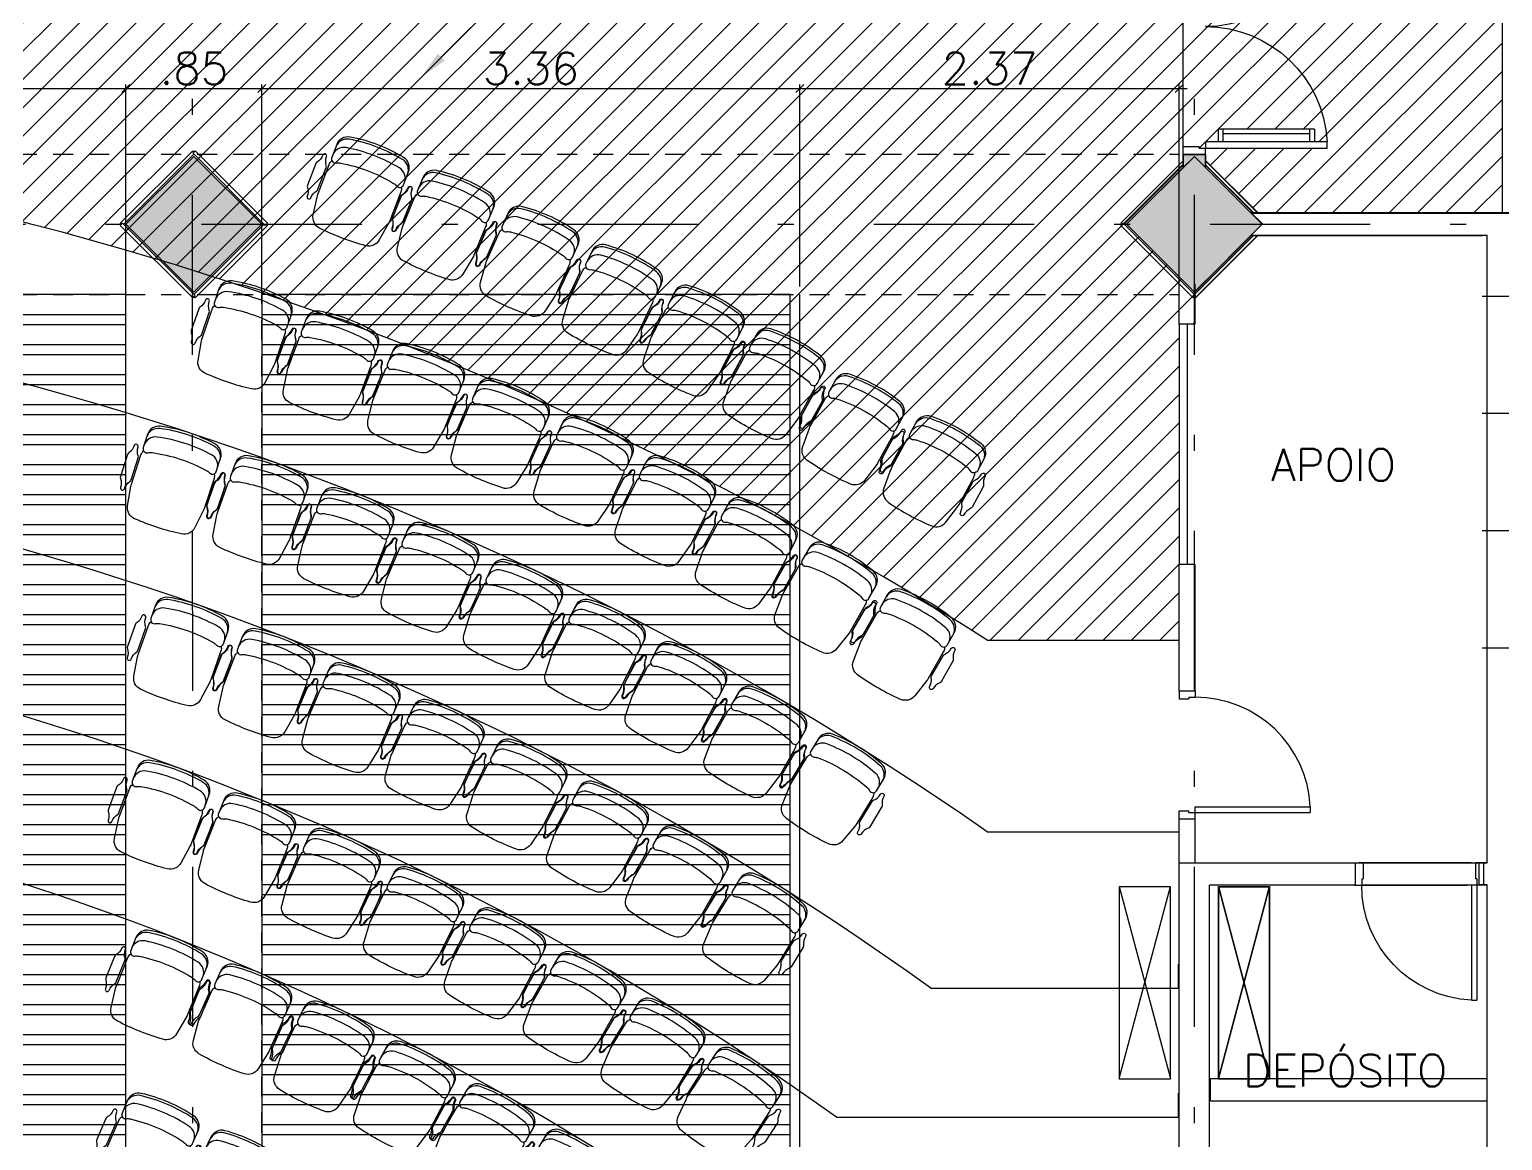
# Model space of a CAD drawing. Header units: millimetres. Extents: x 182 to 575, y -105 to 95.
# Drawn here: x 330.26 to 339.47, y 25.62 to 32.56 of the extents above; entities that cross this region are included whole.
import ezdxf
from ezdxf import colors
from ezdxf.entities.mleader import LeaderData, LeaderLine
from ezdxf.math import Vec2, Vec3

# ---------------------------------------------------------------- set-up
doc = ezdxf.new("R2010")
doc.units = ezdxf.units.MM
doc.header["$MEASUREMENT"] = 0
doc.linetypes.add('DASHDOT', pattern=[1, 0.5, -0.25, 0, -0.25])
doc.linetypes.add('HIDDEN2', pattern=[0.1875, 0.125, -0.0625])
for name, color, linetype in [('ALV_2', 2, 'Continuous'), ('base', 253, 'Continuous'), ('COB_PROJ_EST', 1, 'Continuous'), ('construir', 10, 'Continuous'), ('EIXOS', 31, 'DASHDOT'), ('ESTR', 3, 'Continuous'), ('FORRO', 253, 'Continuous'), ('LAY_2', 2, 'Continuous'), ('Mob', 252, 'Continuous'), ('PISO', 252, 'Continuous'), ('XR_BL2_AND_MON-REV15$0$MARMORE', 7, 'Continuous')]:
    doc.layers.add(name, color=color, linetype=linetype)
doc.styles.add('SIMPLEX', font='simplex', dxfattribs={"height": 0.2})
doc.styles.get("Standard").update_dxf_attribs({"font": 'romans.shx'})
doc.dimstyles.new('SA-25', dxfattribs={"dimtxt": 0.05, "dimasz": 0.05, "dimexe": 0.025, "dimexo": 0.05, "dimgap": 0.025, "dimtad": 1, "dimzin": 4, "dimdsep": 46, "dimtxsty": 'SIMPLEX', "dimblk": 'OBLIQUE', "dimcen": 0.025, "dimdle": 0.05, "dimclrt": 2, "dimaunit": 1, "dimadec": 3, "dimazin": 0, "dimtfac": 1, "dimtofl": 0, "dimtmove": 0, "dimatfit": 3, "dimldrblk": 'OPEN30', "dimfxl": 1, "dimtolj": 1, "dimtzin": 0, "dimarcsym": 0})
pattern_1 = [(45, (0, 25), (-0.088388348, 0.088388348), [])]

# ---------------------------------------------------------------- blocks, each defined once
blk = doc.blocks.new('XR_BL2_AND_MON-REV15$0$P50X50')
at = {"layer": 'base'}
blk.add_hatch(color=256, dxfattribs=at).paths.add_polyline_path([(0, -0.4243), (0.4243, 0), (0, 0.4243), (-0.4243, 0)])
at = {"layer": 'base', "linetype": 'ByBlock'}
blk.add_lwpolyline([(0, -0.4243), (0.4243, 0), (0, 0.4243), (-0.4243, 0)], close=True, dxfattribs=at)
blk = doc.blocks.new('XR_BL2_AND_MON-REV15$0$PILAR 60X60_45')
at = {"layer": 'base'}
blk.add_blockref('XR_BL2_AND_MON-REV15$0$P50X50', (0, 0), dxfattribs=at)
blk = doc.blocks.new('XR_BL2_AND_MON-REV15$0$P_M')
at = {"layer": 'XR_BL2_AND_MON-REV15$0$MARMORE'}
for p, q in [((-0.0071, 0.0354), (-0.4596, -0.4172)), ((0.0071, 0.0212), (-0.4455, -0.4313)), ((0.0071, 0.0212), (-0.0071, 0.0354)), ((0, 0.0283), (0.0071, 0.0354)), ((0.4384, -0.4243), (0, 0.0141)), ((-0.4525, -0.4243), (-0.4596, -0.4172)), ((-0.4525, -0.4243), (-0.4596, -0.4313)), ((-0.4596, -0.4313), (-0.0071, -0.8839)), ((-0.4525, -0.4243), (-0.4455, -0.4313)), ((-0.4384, -0.4243), (0, -0.8627)), ((-0.0071, -0.8697), (0.4455, -0.4172)), ((0.4455, -0.4172), (0.4596, -0.4313)), ((0.4525, -0.4243), (0.4596, -0.4172)), ((-0.0071, -0.8697), (0.0071, -0.8839)), ((0, -0.8768), (-0.0071, -0.8839))]:
    blk.add_line(p, q, dxfattribs=at)
for points in [[(0.4596, -0.4172), (0.0071, 0.0354)], [(0.0071, -0.8839), (0.4596, -0.4313)]]:
    blk.add_lwpolyline(points, dxfattribs=at)
blk = doc.blocks.new('XR_BL2_AND_MON-REV15$0$P160')
for p, q in [((-1.44, 0.78), (-1.52, 0.78)), ((-1.44, 0.75), (-1.52, 0.75)), ((-1.47, 0.75), (-1.47, 0.21)), ((-1.44, 0.78), (-1.44, 0.18)), ((-0.16, 0.78), (-0.08, 0.78)), ((-0.16, 0.78), (-0.16, 0.18)), ((-0.16, 0.75), (-0.08, 0.75)), ((-0.13, 0.75), (-0.13, 0.21)), ((-1.52, 0.21), (-1.44, 0.21)), ((-0.08, 0.21), (-0.16, 0.21)), ((-1.6, -0.04), (-1.6, 0.1)), ((-1.6, 0.1), (-1.56, 0.1)), ((-1.56, 0.06), (-1.56, 0.1)), ((-1.52, 0.18), (-1.44, 0.18)), ((-0.08, 0.18), (-0.16, 0.18)), ((-0.04, 0.06), (-0.04, 0.1)), ((0, 0.1), (-0.04, 0.1)), ((0, -0.04), (0, 0.1)), ((-1.56, 0.06), (-1.55, 0.06)), ((-1.55, -0.04), (-1.55, 0.06)), ((-0.05, -0.04), (-0.05, 0.06)), ((-0.04, 0.06), (-0.05, 0.06)), ((-1.6, -0.04), (-1.55, -0.04)), ((0, -0.04), (-0.05, -0.04))]:
    blk.add_line(p, q)
for points in [[(-1.52, 0.1), (-1.56, 0.1), (-1.56, 0.86), (-1.52, 0.86)], [(-0.08, 0.1), (-0.04, 0.1), (-0.04, 0.86), (-0.08, 0.86)]]:
    blk.add_lwpolyline(points, close=True)
for centre, start, end in [((-1.5619, 0.0992), 0.05756, 86.84612), ((-0.0381, 0.0992), 93.15388, 179.94244)]:
    blk.add_arc(centre, 0.7619, start, end)
blk = doc.blocks.new('XR_BL2_AND_MON-REV15$0$P8014PL')
at = {"layer": 'base'}
for p, q in [((-0.075, 0.14), (-0.075, 0.8591)), ((-0.075, 0.8591), (-0.04, 0.8591)), ((-0.04, 0.14), (-0.04, 0.8591)), ((-0.8, 0), (-0.8, 0.14)), ((-0.8, 0.14), (-0.76, 0.14)), ((-0.76, 0.1), (-0.76, 0.14)), ((-0.76, 0.1), (-0.75, 0.1)), ((-0.75, 0), (-0.75, 0.1)), ((-0.04, 0.14), (-0.075, 0.14)), ((-0.05, 0), (-0.05, 0.1)), ((-0.04, 0.1), (-0.05, 0.1)), ((-0.04, 0.1), (-0.04, 0.14)), ((0, 0.14), (-0.04, 0.14)), ((0, 0), (0, 0.14)), ((-0.8, 0), (-0.75, 0)), ((0, 0), (-0.05, 0))]:
    blk.add_line(p, q, dxfattribs=at)
blk.add_arc((-0.04, 0.14), 0.72, 92.78631, 180, dxfattribs=at)
blk = doc.blocks.new('XR_BL2_AND_MON-REV15$0$P2000501')
for points in [[(0.2315, -0.362, 0.149389), (0.24, -0.3341), (0.24, -0.1416, 0.03724), (0.2389, -0.1267), (0.2207, -0.0055, 0.342214), (0.1543, 0.058, 0.051556), (-0.1543, 0.058, 0.342214), (-0.2207, -0.0055), (-0.2389, -0.1267, 0.03724), (-0.24, -0.1416), (-0.24, -0.3341, 0.149389), (-0.2315, -0.362)], [(0.24, -0.397, -0.36261), (0.1784, -0.4708, -0.08991), (-0.1784, -0.4708, -0.36261), (-0.24, -0.397)], [(0.24, -0.453, -0.36261), (0.1784, -0.5268, -0.08991), (-0.1784, -0.5268, -0.36261), (-0.24, -0.453)]]:
    blk.add_lwpolyline(points, format="xyb")
for points in [[(-0.2541, -0.1536, -0.164851), (-0.25, -0.1658), (-0.25, -0.3099, -0.164851), (-0.2541, -0.322, 0.162089), (-0.2725, -0.3753, -1), (-0.2975, -0.3753, 0.162089), (-0.3159, -0.322, -0.164851), (-0.32, -0.3099), (-0.32, -0.1658, -0.164851), (-0.3159, -0.1536, 0.162089), (-0.2975, -0.1003, -1), (-0.2725, -0.1003, 0.162089)], [(0.25, -0.1658), (0.25, -0.3099, 0.164851), (0.2541, -0.322, -0.162089), (0.2725, -0.3753, 1), (0.2975, -0.3753, -0.162089), (0.3159, -0.322, 0.164851), (0.32, -0.3099), (0.32, -0.1658, 0.164851), (0.3159, -0.1536, -0.162089), (0.2975, -0.1003, 1), (0.2725, -0.1003, -0.162089), (0.2541, -0.1536, 0.164851)], [(-0.1784, -0.3681, 0.08991), (0.1784, -0.3681, 0.086278), (0.2025, -0.3592, -0.57735), (0.24, -0.3809), (0.24, -0.468, -0.36261), (0.1784, -0.5418, -0.08991), (-0.1784, -0.5418, -0.36261), (-0.24, -0.468), (-0.24, -0.3809, -0.57735), (-0.2025, -0.3592, 0.086278)]]:
    blk.add_lwpolyline(points, format="xyb", close=True)
blk = doc.blocks.new('_Oblique')
at = {"color": 0, "linetype": 'ByBlock', "lineweight": -2}
blk.add_line((-0.5, -0.5), (0.5, 0.5), dxfattribs=at)
blk = doc.blocks.new('*D39')
at = {"layer": 'Defpoints', "color": 0, "transparency": 16777216}
for p in [(330.8666, 32.1956), (325.4651, 30.9082), (330.8666, 30.9082)]:
    blk.add_point(p, dxfattribs=at)
at = {"layer": 'FORRO', "color": 0, "lineweight": -2, "transparency": 16777216}
for p, q in [((325.4651, 30.9582), (325.4651, 32.2206)), ((330.8666, 30.9582), (330.8666, 32.2206)), ((325.4151, 32.1956), (330.9166, 32.1956))]:
    blk.add_line(p, q, dxfattribs=at)
at = {"layer": 'FORRO', "color": 0, "lineweight": -2, "transparency": 16777216, "xscale": 0.05, "yscale": 0.05, "zscale": 0.05, "rotation": 180}
blk.add_blockref('_Oblique', (325.4651, 32.1956), dxfattribs=at)
at = {"layer": 'FORRO', "color": 0, "lineweight": -2, "transparency": 16777216, "xscale": 0.05, "yscale": 0.05, "zscale": 0.05}
blk.add_blockref('_Oblique', (330.8666, 32.1956), dxfattribs=at)
at = {"layer": 'FORRO', "color": 2, "transparency": 16777216, "insert": (328.1658, 32.3206), "char_height": 0.2, "attachment_point": 5, "style": 'SIMPLEX'}
blk.add_mtext('\\A1;5.40', dxfattribs=at)
blk = doc.blocks.new('_Open30')
at = {"color": 0, "linetype": 'ByBlock', "lineweight": -2}
for p, q in [((-1, 0.27), (0, 0)), ((0, 0), (-1, -0.27)), ((0, 0), (-1, 0))]:
    blk.add_line(p, q, dxfattribs=at)
blk = doc.blocks.new('*D40')
at = {"layer": 'Defpoints', "color": 0, "transparency": 16777216}
for p in [(331.7151, 32.1956), (330.8666, 30.9082), (331.7151, 30.9082)]:
    blk.add_point(p, dxfattribs=at)
at = {"layer": 'FORRO', "color": 0, "lineweight": -2, "transparency": 16777216}
for p, q in [((330.8666, 30.9582), (330.8666, 32.2206)), ((331.7151, 30.9582), (331.7151, 32.2206)), ((330.8166, 32.1956), (331.7651, 32.1956))]:
    blk.add_line(p, q, dxfattribs=at)
at = {"layer": 'FORRO', "color": 0, "lineweight": -2, "transparency": 16777216, "xscale": 0.05, "yscale": 0.05, "zscale": 0.05, "rotation": 180}
blk.add_blockref('_Oblique', (330.8666, 32.1956), dxfattribs=at)
at = {"layer": 'FORRO', "color": 0, "lineweight": -2, "transparency": 16777216, "xscale": 0.05, "yscale": 0.05, "zscale": 0.05}
blk.add_blockref('_Oblique', (331.7151, 32.1956), dxfattribs=at)
at = {"layer": 'FORRO', "color": 2, "transparency": 16777216, "insert": (331.2908, 32.3206), "char_height": 0.2, "attachment_point": 5, "style": 'SIMPLEX'}
blk.add_mtext('\\A1;.85', dxfattribs=at)
blk = doc.blocks.new('*D41')
at = {"layer": 'Defpoints', "color": 0, "transparency": 16777216}
for p in [(335.0766, 32.1956), (331.7151, 30.9082), (335.0766, 30.9082)]:
    blk.add_point(p, dxfattribs=at)
at = {"layer": 'FORRO', "color": 0, "lineweight": -2, "transparency": 16777216}
for p, q in [((331.7151, 30.9582), (331.7151, 32.2206)), ((335.0766, 30.9582), (335.0766, 32.2206)), ((331.6651, 32.1956), (335.1266, 32.1956))]:
    blk.add_line(p, q, dxfattribs=at)
at = {"layer": 'FORRO', "color": 0, "lineweight": -2, "transparency": 16777216, "xscale": 0.05, "yscale": 0.05, "zscale": 0.05, "rotation": 180}
blk.add_blockref('_Oblique', (331.7151, 32.1956), dxfattribs=at)
at = {"layer": 'FORRO', "color": 0, "lineweight": -2, "transparency": 16777216, "xscale": 0.05, "yscale": 0.05, "zscale": 0.05}
blk.add_blockref('_Oblique', (335.0766, 32.1956), dxfattribs=at)
at = {"layer": 'FORRO', "color": 2, "transparency": 16777216, "insert": (333.3958, 32.3206), "char_height": 0.2, "attachment_point": 5, "style": 'SIMPLEX'}
blk.add_mtext('\\A1;3.36', dxfattribs=at)
blk = doc.blocks.new('*D42')
at = {"layer": 'Defpoints', "color": 0, "transparency": 16777216}
for p in [(337.4458, 32.1956), (335.0766, 30.9082), (337.4458, 30.8464, 195.166)]:
    blk.add_point(p, dxfattribs=at)
at = {"layer": 'FORRO', "color": 0, "lineweight": -2, "transparency": 16777216}
for p, q in [((335.0766, 30.9582), (335.0766, 32.2206)), ((337.4458, 30.8964), (337.4458, 32.2206)), ((335.0266, 32.1956), (337.4958, 32.1956))]:
    blk.add_line(p, q, dxfattribs=at)
at = {"layer": 'FORRO', "color": 0, "lineweight": -2, "transparency": 16777216, "xscale": 0.05, "yscale": 0.05, "zscale": 0.05, "rotation": 180}
blk.add_blockref('_Oblique', (335.0766, 32.1956), dxfattribs=at)
at = {"layer": 'FORRO', "color": 0, "lineweight": -2, "transparency": 16777216, "xscale": 0.05, "yscale": 0.05, "zscale": 0.05}
blk.add_blockref('_Oblique', (337.4458, 32.1956), dxfattribs=at)
at = {"layer": 'FORRO', "color": 2, "transparency": 16777216, "insert": (336.2612, 32.3206), "char_height": 0.2, "attachment_point": 5, "style": 'SIMPLEX'}
blk.add_mtext('\\A1;2.37', dxfattribs=at)

msp = doc.modelspace()

# ---------------------------------------------------------------- hatches: boundary and pattern name
at = {"layer": 'base'}
for points in [[(337.6108, 31.7009), (337.6108, 31.7816), (337.4708, 31.7816), (337.4708, 31.7009), (337.5408, 31.7709)], [(337.4708, 31.7009), (337.4708, 31.7816), (337.6108, 31.7816), (337.6108, 31.7009), (337.5408, 31.7709)]]:
    msp.add_hatch(color=256, dxfattribs=at).paths.add_polyline_path(points)
at = {"layer": 'construir'}
h = msp.add_hatch(dxfattribs=at)
h.set_pattern_fill('ANSI31', color=256)
h.set_pattern_definition(pattern_1)
h.paths.add_polyline_path([(336.2458, 28.7476), (337.4458, 28.7476), (337.4458, 29.2214), (337.4458, 30.7214), (337.5458, 30.7214), (337.5458, 30.9187), (337.1166, 31.3466), (337.4708, 31.7009), (337.4708, 33.5216), (328.1575, 33.5216), (328.1575, 33.4316), (325.1108, 33.4316), (324.9708, 33.4316), (321.9241, 33.4316), (321.9241, 33.5216), (312.6108, 33.5216), (312.6108, 31.7009), (312.9651, 31.3466), (312.5358, 30.9174), (312.5358, 30.7214), (312.6358, 30.7214), (312.6358, 29.2214), (312.6358, 28.7476), (313.8358, 28.7476, -0.291523)])
h = msp.add_hatch(dxfattribs=at)
h.set_pattern_fill('ANSI31', color=256)
h.set_pattern_definition(pattern_1)
h.paths.add_polyline_path([(339.4658, 33.4316), (337.6108, 33.4316), (337.6108, 33.3816), (337.6108, 33.3416), (338.3708, 33.3416), (338.3708, 33.3016, -0.398181), (337.6101, 32.5816, -0.398181), (338.3708, 31.8616), (338.3708, 31.8216), (337.6108, 31.8216), (337.6108, 31.7816), (337.6108, 31.7458), (337.9375, 31.4191), (339.4658, 31.4191)])
h.paths.add_polyline_path([(338.3708, 33.3016), (338.2908, 33.3016), (338.2908, 33.2216), (337.6908, 33.2216), (337.6908, 33.3016), (337.6108, 33.3016), (337.6108, 33.3416), (337.5708, 33.3416), (337.5708, 33.3316), (337.4708, 33.3316), (337.4708, 31.8316), (337.5708, 31.8316), (337.5708, 31.8216), (337.6108, 31.8216), (337.6108, 31.8616), (337.6908, 31.8616), (337.6908, 31.9416), (338.2908, 31.9416), (338.2908, 31.8616), (338.3708, 31.8616, 0.398181), (337.6101, 32.5816, 0.398181)])
at = {"layer": 'FORRO'}
h = msp.add_hatch(dxfattribs=at)
h.set_pattern_fill('ANSI32', color=256, scale=0.5, angle=135)
h.set_pattern_definition([(180, (324.61656, 30.90821), (-1e-17, -0.1875), []), (180, (324.55406, 30.97071), (-1e-17, -0.1875), [])])
h.paths.add_polyline_path([(325.4651, 30.9082), (330.8666, 30.9082), (330.8666, 22.8416), (325.4651, 22.8416)])
h = msp.add_hatch(dxfattribs=at)
h.set_pattern_fill('ANSI32', color=256, scale=0.5, angle=135)
h.set_pattern_definition([(180, (318.36656, 30.90821), (-1e-17, -0.1875), []), (180, (318.30406, 30.97071), (-1e-17, -0.1875), [])])
h.paths.add_polyline_path([(331.7151, 30.9082), (335.0166, 30.9082), (335.0166, 22.8416), (331.7151, 22.8416)])

# ---------------------------------------------------------------- linework, layer by layer
at = {"layer": 'ALV_2'}
for p, q in [((339.4658, 31.4166), (339.4658, 33.4316)), ((337.4458, 30.7214, 195.166), (337.4458, 30.9714, 195.166)), ((337.5458, 30.7214, 195.166), (337.5458, 30.9714, 195.166)), ((337.5408, 30.8941), (337.5337, 30.9011)), ((337.5408, 30.8966), (337.5337, 30.8895)), ((337.5408, 30.8941), (337.5337, 30.887)), ((337.5408, 30.8941), (337.5337, 30.887)), ((337.5408, 30.8966), (337.5479, 30.9036)), ((337.5408, 30.8941), (337.5479, 30.9011)), ((337.5408, 30.8966), (337.5479, 30.8895)), ((337.5408, 30.8941), (337.5479, 30.887)), ((337.5408, 30.8941), (337.5479, 30.887)), ((337.5458, 30.7214, 195.166), (337.4458, 30.7214, 195.166)), ((337.4458, 30.7214, 195.166), (337.4458, 29.2214, 195.166)), ((337.4958, 30.7214, 195.166), (337.4958, 29.2214, 195.166)), ((337.4458, 28.4312, 195.166), (337.4458, 29.2214, 195.166)), ((337.5458, 29.2214, 195.166), (337.4458, 29.2214, 195.166)), ((337.5458, 28.4312, 195.166), (337.5458, 29.2214, 195.166)), ((337.4458, 28.4312, 195.166), (337.5458, 28.4312, 195.166)), ((337.4458, 28.4312, 195.166), (337.4458, 28.3812, 195.166)), ((337.4458, 28.3812, 195.166), (337.5058, 28.3812, 195.166)), ((337.5058, 28.3912, 195.166), (337.5458, 28.3912, 195.166)), ((337.5058, 28.3912, 195.166), (337.5058, 28.3812, 195.166)), ((337.5458, 28.4312, 195.166), (337.5458, 28.3912, 195.166)), ((337.5458, 27.7062, 195.166), (338.265, 27.7062, 195.166)), ((337.5458, 27.6712, 195.166), (337.5458, 27.7062, 195.166)), ((338.265, 27.7062, 195.166), (338.265, 27.6712, 195.166)), ((337.4458, 27.6812, 195.166), (337.5058, 27.6812, 195.166)), ((337.4458, 27.6312, 195.166), (337.4458, 27.6812, 195.166)), ((337.4458, 27.3591, 195.166), (337.4458, 27.6312, 195.166)), ((337.4458, 27.6312, 195.166), (337.5458, 27.6312, 195.166)), ((337.5058, 27.6712, 195.166), (337.5058, 27.6812, 195.166)), ((337.5058, 27.6712, 195.166), (337.5458, 27.6712, 195.166)), ((337.5458, 27.6712, 195.166), (338.265, 27.6712, 195.166)), ((337.5458, 27.6312, 195.166), (337.5458, 27.6712, 195.166)), ((337.5458, 27.3591, 195.166), (337.5458, 27.6312, 195.166))]:
    msp.add_line(p, q, dxfattribs=at)
msp.add_arc((337.5458, 27.6712, 195.166), 0.72, 2.78631, 90, dxfattribs=at)
at = {"layer": 'base'}
for p, q in [((337.4708, 31.7816, 195.166), (337.6108, 31.7816, 195.166)), ((337.4708, 31.7816, 195.166), (337.4708, 31.7009, 195.166)), ((337.6108, 31.7816, 195.166), (337.4708, 31.7816, 195.166)), ((337.6108, 31.7816, 195.166), (337.4708, 31.7816, 195.166)), ((337.4708, 31.7009, 195.166), (337.4708, 31.7816, 195.166)), ((337.4708, 31.7816, 195.166), (337.6108, 31.7816, 195.166)), ((337.6108, 31.7034), (337.6108, 31.7841, 195.1659)), ((337.6108, 31.7009), (337.6108, 31.7816, 195.1659)), ((337.6108, 31.7816, 195.166), (337.6108, 31.7009, 195.166)), ((337.4708, 31.715), (337.1024, 31.3466)), ((337.9092, 31.4191), (337.6108, 31.7175)), ((337.9092, 31.4166), (337.6108, 31.715)), ((337.6108, 31.715), (337.9042, 31.4216)), ((337.9654, 31.3488, 195.166), (337.8901, 31.4241, 195.166)), ((337.8951, 31.4191, 195.166), (340.9964, 31.4191, 195.166)), ((337.8951, 31.4166, 195.166), (340.9691, 31.4166, 195.166)), ((340.9964, 31.4166, 195.166), (337.8951, 31.4166, 195.166)), ((337.0953, 31.3537), (337.0812, 31.3395)), ((337.0883, 31.3466), (337.0812, 31.3537)), ((337.0812, 31.3395), (337.5337, 30.887)), ((337.0953, 31.3537), (337.5479, 30.9011)), ((337.8907, 31.2741, 195.166), (337.9654, 31.3488, 195.166)), ((337.9042, 31.2716), (337.5337, 30.9011)), ((337.5408, 30.9107), (337.9092, 31.2791)), ((337.5408, 30.9082), (337.9092, 31.2766)), ((337.5479, 30.8895), (337.9375, 31.2791)), ((337.5479, 30.887), (337.9375, 31.2766)), ((337.9325, 31.2716), (337.5479, 30.887)), ((337.8951, 31.2766, 195.166), (339.3416, 31.2766, 195.166)), ((339.3689, 31.2766, 195.166), (337.8951, 31.2766, 195.166)), ((339.3689, 27.3591, 195.166), (339.3689, 31.2791, 195.166)), ((339.3689, 27.3566, 195.166), (339.3689, 31.2766, 195.166)), ((339.3689, 27.3566, 195.166), (339.3689, 31.2766, 195.166)), ((331.0227, 31.1905, 195.166), (331.1727, 31.0405, 195.166)), ((337.2727, 31.1905, 195.166), (337.4227, 31.0405, 195.166)), ((337.4658, 30.9974, 195.166), (337.5408, 30.9224, 195.166)), ((337.5408, 30.9249, 195.166), (337.6158, 30.9999, 195.166)), ((337.5408, 30.9224, 195.166), (337.6158, 30.9974, 195.166)), ((337.5408, 30.8941), (337.5337, 30.9011)), ((337.5408, 30.8966), (337.5337, 30.8895)), ((337.5408, 30.8941), (337.5337, 30.887)), ((337.5408, 30.8941), (337.5337, 30.887)), ((337.5408, 30.8966), (337.5479, 30.9036)), ((337.5408, 30.8941), (337.5479, 30.9011)), ((337.5408, 30.8966), (337.5479, 30.8895)), ((337.5408, 30.8941), (337.5479, 30.887)), ((337.5408, 30.8941), (337.5479, 30.887)), ((339.3689, 29.833, 195.166), (339.3689, 29.983, 195.166)), ((339.3689, 29.8305, 195.166), (339.3689, 29.9805, 195.166)), ((339.3689, 28.623, 195.166), (339.3689, 28.773, 195.166)), ((339.3689, 28.6205, 195.166), (339.3689, 28.7705, 195.166)), ((339.3689, 27.3837, 195.166), (339.3689, 27.5337, 195.166)), ((339.3689, 27.3812, 195.166), (339.3689, 27.5312, 195.166)), ((337.4458, 27.3566, 195.166), (338.5158, 27.3566, 195.166)), ((337.4458, 23.0759, 195.166), (337.4458, 27.3566, 195.166)), ((337.4458, 27.3566, 195.166), (338.5462, 27.3566, 195.166)), ((337.4458, 23.0759, 195.166), (337.4458, 27.3566, 195.166)), ((338.5462, 27.3566, 195.166), (338.5462, 27.2166, 195.166)), ((339.2689, 27.3566), (338.5689, 27.3566)), ((338.5962, 27.3566, 195.166), (339.2962, 27.3566, 195.166)), ((339.3189, 27.2191, 195.166), (339.3189, 27.3591, 195.166)), ((339.3189, 27.3591, 195.166), (339.3689, 27.3591, 195.166)), ((339.3189, 27.2166, 195.166), (339.3189, 27.3566, 195.166)), ((339.3189, 27.2166, 195.166), (339.3189, 27.3566, 195.166)), ((339.3189, 27.3566, 195.166), (339.3689, 27.3566, 195.166)), ((339.3189, 27.3566, 195.166), (339.3689, 27.3566, 195.166)), ((337.0708, 26.0091), (337.3908, 27.2091)), ((337.0708, 27.2091), (337.3908, 26.0091)), ((338.5158, 27.2166, 195.166), (337.6358, 27.2166, 195.166)), ((337.6358, 24.7184, 195.166), (337.6358, 27.2166, 195.166)), ((338.5462, 27.2166, 195.166), (337.6358, 27.2166, 195.166)), ((337.6358, 24.7184, 195.166), (337.6358, 27.2166, 195.166)), ((337.6908, 26.0091, 153.3784), (338.0108, 27.2091, 153.3784)), ((337.6908, 27.2091, 153.3784), (338.0108, 26.0091, 153.3784)), ((338.0108, 26.0091), (337.6908, 27.2091)), ((338.0108, 27.2091), (337.6908, 26.0091)), ((338.5389, 27.2166), (339.2439, 27.2166)), ((339.2712, 27.2166, 195.166), (338.5862, 27.2166, 195.166)), ((339.3689, 27.2191, 195.166), (339.3189, 27.2191, 195.166)), ((339.3689, 27.2166, 195.166), (339.3189, 27.2166, 195.166)), ((339.3689, 27.2166, 195.166), (339.3189, 27.2166, 195.166)), ((339.3689, 24.7209, 195.166), (339.3689, 27.2191, 195.166)), ((339.3689, 24.7184, 195.166), (339.3689, 27.2166, 195.166)), ((339.3689, 24.7184, 195.166), (339.3689, 27.2166, 195.166)), ((337.4408, 26.5738, 195.166), (337.4408, 26.7238, 195.166)), ((337.6408, 25.8691, 195.166), (337.6408, 26.0091, 195.166)), ((337.6408, 26.0091, 195.166), (339.3689, 26.0091, 195.166)), ((339.3689, 25.8716, 195.166), (339.3689, 26.0116, 195.166)), ((339.3689, 25.8691, 195.166), (339.3689, 26.0091, 195.166)), ((337.4408, 25.7664, 195.166), (337.4408, 25.9164, 195.166)), ((337.6408, 25.8691, 195.166), (339.3689, 25.8691, 195.166))]:
    msp.add_line(p, q, dxfattribs=at)
at = {"layer": 'base', "elevation": 195.166}
for points in [[(337.4708, 31.7009), (337.4708, 31.7816), (337.6108, 31.7816), (337.6108, 31.7009), (337.5408, 31.7709)], [(337.6108, 31.7009), (337.6108, 31.7816), (337.4708, 31.7816), (337.4708, 31.7009), (337.5408, 31.7709)]]:
    msp.add_lwpolyline(points, close=True, dxfattribs=at)
at = {"layer": 'base'}
for points in [[(337.4708, 31.7433), (337.0812, 31.3537)], [(337.9375, 31.4191), (337.6108, 31.7458)], [(337.9375, 31.4166), (337.6108, 31.7433)], [(337.6108, 31.7433), (337.9325, 31.4216)], [(337.0708, 26.0066), (337.3908, 26.0066), (337.3908, 27.2066), (337.0708, 27.2066), (337.0708, 26.0066)], [(337.6908, 26.0066), (338.0108, 26.0066), (338.0108, 27.2066), (337.6908, 27.2066), (337.6908, 26.0066)], [(337.6908, 26.0066), (337.6908, 27.2066), (338.0108, 27.2066), (338.0108, 26.0066), (337.6908, 26.0066)]]:
    msp.add_lwpolyline(points, dxfattribs=at)
for points, elevation in [([(331.5589, 31.1905), (331.4089, 31.0405)], 195.166), ([(339.3388, 30.8979), (339.6656, 30.8979), (340.1508, 30.8979)], -131.6139), ([(339.3388, 30.1654), (339.6656, 30.1654), (340.1508, 30.1654)], -131.6139), ([(339.3388, 29.4329), (339.6656, 29.4329), (340.1508, 29.4329)], -131.6139), ([(339.3388, 28.7004), (339.6656, 28.7004), (340.1508, 28.7004)], -131.6139)]:
    msp.add_lwpolyline(points, dxfattribs=dict(at, elevation=elevation))
at = {"layer": 'construir'}
for p, q in [((337.4458, 30.7214, 195.166), (337.4458, 30.9714, 195.166)), ((337.5458, 30.7214, 195.166), (337.5458, 30.9714, 195.166)), ((337.5458, 30.7214, 195.166), (337.4458, 30.7214, 195.166)), ((337.4458, 30.7214, 195.166), (337.4458, 29.2214, 195.166)), ((337.4958, 30.7214, 195.166), (337.4958, 29.2214, 195.166)), ((337.4458, 28.4312, 195.166), (337.4458, 29.2214, 195.166)), ((337.5458, 29.2214, 195.166), (337.4458, 29.2214, 195.166)), ((337.5458, 28.4312, 195.166), (337.5458, 29.2214, 195.166)), ((336.2458, 28.7476, 195.166), (337.4458, 28.7476, 195.166)), ((337.4458, 28.4312, 195.166), (337.5458, 28.4312, 195.166)), ((337.4458, 28.4312, 195.166), (337.4458, 28.3812, 195.166)), ((337.4458, 28.3812, 195.166), (337.5058, 28.3812, 195.166)), ((337.5058, 28.3912, 195.166), (337.5458, 28.3912, 195.166)), ((337.5058, 28.3912, 195.166), (337.5058, 28.3812, 195.166)), ((337.5458, 28.4312, 195.166), (337.5458, 28.3912, 195.166)), ((337.5458, 27.7062, 195.166), (338.265, 27.7062, 195.166)), ((337.5458, 27.6712, 195.166), (337.5458, 27.7062, 195.166)), ((338.265, 27.7062, 195.166), (338.265, 27.6712, 195.166)), ((337.4458, 27.6812, 195.166), (337.5058, 27.6812, 195.166)), ((337.4458, 27.6312, 195.166), (337.4458, 27.6812, 195.166)), ((337.4458, 27.3591, 195.166), (337.4458, 27.6312, 195.166)), ((337.4458, 27.6312, 195.166), (337.5458, 27.6312, 195.166)), ((337.5058, 27.6712, 195.166), (337.5058, 27.6812, 195.166)), ((337.5058, 27.6712, 195.166), (337.5458, 27.6712, 195.166)), ((337.5458, 27.6712, 195.166), (338.265, 27.6712, 195.166)), ((337.5458, 27.6312, 195.166), (337.5458, 27.6712, 195.166)), ((337.5458, 27.3591, 195.166), (337.5458, 27.6312, 195.166)), ((336.2458, 27.5505, 195.166), (337.4458, 27.5505, 195.166))]:
    msp.add_line(p, q, dxfattribs=at)
at = {"layer": 'construir', "elevation": 195.166}
msp.add_lwpolyline([(328.1658, 22.7965), (330.874, 22.7965), (330.9145, 22.7946), (331.2915, 23.1702), (331.6674, 22.7943), (331.7076, 22.7966), (337.1666, 22.7966), (337.4458, 23.0759), (337.4458, 27.3566), (337.4458, 27.3566), (339.3689, 27.3566), (339.3689, 31.2766), (337.8951, 31.2766), (337.5415, 30.923), (337.1166, 31.3466), (337.4708, 31.7009), (337.4708, 33.5216), (328.1575, 33.5216)], dxfattribs=at)
at = {"layer": 'construir'}
for centre, radius, start, end in [((325.0408, 11.1628, 195.166), 20.8513, 57.49475, 122.50525), ((337.5458, 27.6712, 195.166), 0.72, 2.78631, 90)]:
    msp.add_arc(centre, radius, start, end, dxfattribs=at)
at = {"layer": 'EIXOS', "linetype": 'DASHDOT', "ltscale": 2}
for p, q in [((331.2877, 20.0304), (331.2797, 36.8133)), ((337.5408, 20.0304), (337.5408, 36.8133)), ((301.9392, 31.3466), (348.455, 31.3466))]:
    msp.add_line(p, q, dxfattribs=at)
at = {"layer": 'ESTR', "color": 1, "linetype": 'HIDDEN2'}
for p, q in [((312.6358, 31.785), (337.4458, 31.785)), ((330.8666, 22.7466), (330.8666, 31.3466)), ((331.7151, 22.7466), (331.7151, 31.3466)), ((312.6358, 30.9082), (337.4458, 30.9082))]:
    msp.add_line(p, q, dxfattribs=at)
at = {"layer": 'FORRO'}
msp.add_line((335.0766, 22.7966), (335.0766, 30.9082), dxfattribs=at)
for points in [[(330.8666, 30.9082), (325.4651, 30.9082), (325.4651, 22.8416), (330.8666, 22.8416)], [(335.0166, 30.9082), (331.7151, 30.9082), (331.7151, 22.8416), (335.0166, 22.8416)]]:
    msp.add_lwpolyline(points, close=True, dxfattribs=at)
at = {"layer": 'PISO'}
for p, q in [((336.2458, 28.7476, 195.166), (337.4458, 28.7476, 195.166)), ((336.2458, 27.5505, 195.166), (337.4458, 27.5505, 195.166)), ((335.8946, 26.5738, 195.166), (337.4408, 26.5738, 195.166)), ((335.8946, 26.5738, 195.166), (337.4408, 26.5738, 195.166)), ((335.3045, 25.7664, 195.166), (337.4408, 25.7664, 195.166)), ((335.3045, 25.7664, 195.166), (337.4408, 25.7664, 195.166))]:
    msp.add_line(p, q, dxfattribs=at)
for centre, radius, start, end in [((325.0408, 11.1628, 195.166), 20.8513, 57.49475, 122.50525), ((325.2254, 11.7451, 195.166), 19.2681, 55.11371, 89.95427), ((325.2254, 11.7451, 195.166), 18.2681, 54.26527, 89.95176), ((325.2254, 11.7451, 195.166), 18.2681, 54.26527, 89.95176), ((325.2254, 11.7451, 195.166), 17.2681, 54.28987, 89.94897), ((325.2254, 11.7451, 195.166), 17.2681, 54.28987, 89.94897), ((325.2254, 11.7451, 195.166), 16.2681, 54.31751, 90.47414), ((325.2254, 11.7451, 195.166), 16.2681, 54.31751, 90.47414)]:
    msp.add_arc(centre, radius, start, end, dxfattribs=at)

# ---------------------------------------------------------------- block references
at = {"layer": 'base', "rotation": 89.99999999999999}
msp.add_blockref('XR_BL2_AND_MON-REV15$0$P_M', (330.8666, 31.3466), dxfattribs=at)
at = {"layer": 'base', "xscale": -1}
for name, p, rotation in [('XR_BL2_AND_MON-REV15$0$PILAR 60X60_45', (331.2908, 31.3466), 90), ('XR_BL2_AND_MON-REV15$0$PILAR 60X60_45', (337.5408, 31.3466), 90), ('XR_BL2_AND_MON-REV15$0$P8014PL', (339.3462, 27.3566, 195.166), 180)]:
    msp.add_blockref(name, p, dxfattribs=dict(at, rotation=rotation))
at = {"layer": 'COB_PROJ_EST', "xscale": -1, "rotation": 270}
msp.add_blockref('XR_BL2_AND_MON-REV15$0$P160', (337.5108, 33.3816, -195.166), dxfattribs=at)
at = {"layer": 'Mob', "xscale": -1}
for p, rotation in [((332.2407, 31.3217, 195.166), 159.1434707415147), ((332.7642, 31.1131, 195.166), 157.5944860706685), ((333.2814, 30.8895, 195.166), 156.0455013998251), ((333.7921, 30.6513, 195.166), 154.4965167289803), ((331.5241, 30.4218, 195.166), 161.241440083203), ((334.2957, 30.3986, 195.166), 152.9475320581354), ((332.0549, 30.2325, 195.166), 159.6924554123593), ((334.7919, 30.1316, 195.166), 151.3985473872886), ((332.5813, 30.0313, 195.166), 158.1434707415148), ((335.2858, 29.8477, 195.166), 151.3985473872886), ((333.1011, 29.8136, 195.166), 156.5944860706684), ((333.6143, 29.581, 195.166), 155.0455013998251), ((331.0849, 29.5141, 251.1069), 161.9518478221289), ((331.617, 29.3298, 251.1069), 160.310413165478), ((334.1207, 29.3339, 195.166), 153.4965167289804), ((332.1433, 29.1295, 251.1069), 158.6689785088232), ((334.6199, 29.0725, 195.166), 151.9475320581354), ((332.6633, 28.9134, 251.1069), 157.0275438521709), ((335.1113, 28.7969, 195.166), 150.3985473872886), ((333.1765, 28.6819, 251.1069), 155.386109195523), ((335.6002, 28.5044, 195.166), 150.3985473872886), ((331.1225, 28.4447, 251.1069), 160.6453840925324), ((333.6825, 28.435, 251.1069), 153.7446745388697), ((331.6501, 28.249, 251.1069), 158.914096754602), ((334.181, 28.1729, 251.1069), 152.1032398822146), ((332.1717, 28.0363, 251.1069), 157.182809416674), ((334.6712, 27.896, 251.1069), 150.4618052255678), ((332.6862, 27.8072, 251.1069), 155.4515220787462), ((333.1927, 27.562, 251.1069), 153.7202347408187), ((335.1529, 27.6045, 251.1069), 148.8203705689165), ((330.9997, 27.426, 251.1069), 159.7789939418688), ((333.6911, 27.301, 251.1069), 151.9889474028941), ((331.5238, 27.2222, 251.1069), 157.9474471192115), ((332.0411, 27.0018, 251.1069), 156.1159002965478), ((334.181, 27.0242, 251.1069), 150.2576600649622), ((332.5506, 26.7642, 251.1069), 154.2843534738868), ((334.6618, 26.7321, 251.1069), 148.5263727270346), ((333.0517, 26.5093, 251.1069), 152.4528066512287), ((330.9763, 26.3649, 251.1069), 158.063496546948), ((333.5437, 26.2378, 251.1069), 150.6212598285741), ((331.4874, 26.1534, 251.1069), 156.1193643135926), ((331.9909, 25.924, 251.1069), 154.1752320802493), ((334.0262, 25.95, 251.1069), 148.7897130059112), ((332.4861, 25.6769, 251.1069), 152.2310998468901), ((334.4991, 25.6459, 251.1069), 146.9581661832469), ((332.9724, 25.4125, 251.1069), 150.286967613539), ((330.9119, 25.3475), 156.688983017156), ((333.4491, 25.131, 251.1069), 148.3428353801902), ((331.4138, 25.1166), 154.6175175438592)]:
    msp.add_blockref('XR_BL2_AND_MON-REV15$0$P2000501', p, dxfattribs=dict(at, rotation=rotation))
at = {"layer": 'Mob', "rotation": 151.3985473872912}
msp.add_blockref('XR_BL2_AND_MON-REV15$0$P2000501', (335.792, 29.5863, 195.166), dxfattribs=at)

# ---------------------------------------------------------------- texts
at = {"layer": 'LAY_2', "char_height": 0.2, "attachment_point": 1}
for s, insert in [('APOIO', (338.0203, 29.9428)), ('DEPÓSITO', (337.8438, 26.1589))]:
    msp.add_mtext_dynamic_manual_height_columns(s, width=1.519983, gutter_width=1, heights=[0], dxfattribs=dict(at, insert=insert))

# ---------------------------------------------------------------- dimensions: what is measured, and where the dimension line sits
at = {"layer": 'FORRO'}
for base, p1, p2, picture, middle in [((330.8666, 32.1956), (325.4651, 30.9082), (330.8666, 30.9082), '*D39', (328.1658, 32.3206)), ((331.7151, 32.1956), (330.8666, 30.9082), (331.7151, 30.9082), '*D40', (331.2908, 32.3206)), ((335.0766, 32.1956), (331.7151, 30.9082), (335.0766, 30.9082), '*D41', (333.3958, 32.3206)), ((337.4458, 32.1956), (335.0766, 30.9082), (337.4458, 30.8464, 195.166), '*D42', (336.2612, 32.3206))]:
    dim = msp.add_linear_dim(base=base, p1=p1, p2=p2, dimstyle='SA-25', override={"dimtmove": 1}, dxfattribs=at)
    dim.commit()
    dim.dimension.update_dxf_attribs({"geometry": picture, "text_midpoint": middle})

# ---------------------------------------------------------------- leaders
at = {"layer": 'construir'}
ml = msp.add_multileader_mtext('Standard', dxfattribs=at)
ml.set_content('ENCHIMENTO NO PISO PARA ADEQUAÇÃO DE VISIBILIDADE', color=256)
ml.set_leader_properties()
ml.build(insert=Vec2(0, 0))
ml.multileader.update_dxf_attribs({"text_right_attachment_type": 6, "dogleg_length": 0.36, "arrow_head_size": 0.18})
ctx = ml.context
ctx.base_point, ctx.char_height, ctx.arrow_head_size, ctx.landing_gap_size, ctx.plane_origin = Vec3(335.3306, 34.5247), 0.18, 0.18, 0.09, Vec3(332.709, 32.2631)
ctx.right_attachment = 6
notes = []
notes.append((ctx, [(0, (1, 1, 0), (334.9706, 34.5247), (1, 0), 0.36, [(0, [(332.709, 32.2631)], 0, [])])]))
ctx.mtext.insert, ctx.mtext.flow_direction = Vec3(335.4206, 34.6447), 5
for ctx, leaders in notes:
    for number, flags, end, landing, length, lines in leaders:
        leader = LeaderData()
        leader.index, (leader.has_last_leader_line, leader.has_dogleg_vector, leader.attachment_direction) = number, flags
        leader.last_leader_point, leader.dogleg_vector, leader.dogleg_length = Vec3(end), Vec3(landing), length
        for number, points, colour, breaks in lines:
            line = LeaderLine()
            line.index, line.vertices, line.color, line.breaks = number, Vec3.list(points), colors.encode_raw_color(colour), breaks
            leader.lines.append(line)
        ctx.leaders.append(leader)

doc.saveas('drawing.dxf')
